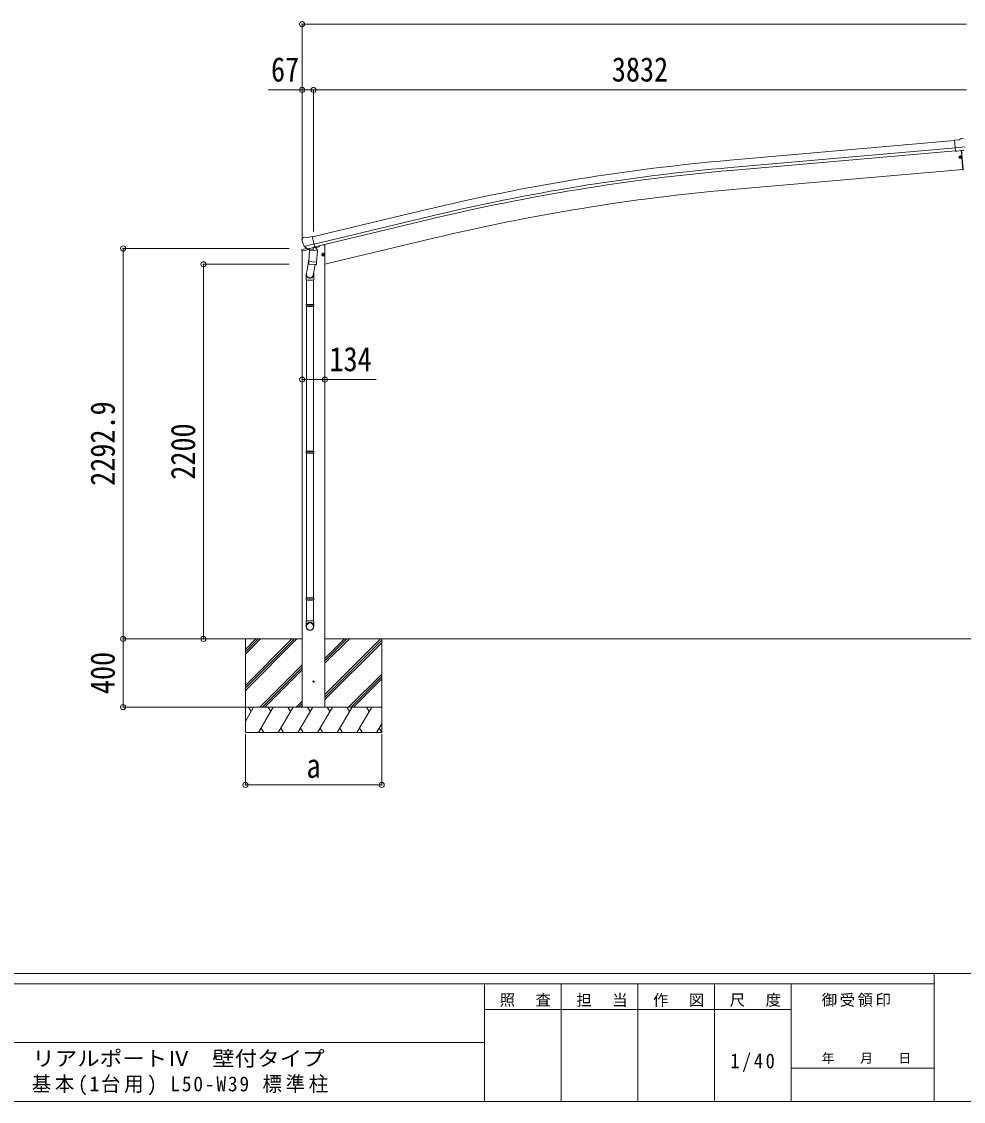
# Model space of a CAD drawing. Units: millimetres at full size. Extents: x -8385 to 8479, y -5853 to 5787.
# Drawn here: x 31 to 5559, y -5853 to 487 of the extents above; entities that cross this region are included whole.
import ezdxf
from ezdxf.enums import TextEntityAlignment as Align

# ---------------------------------------------------------------- set-up
doc = ezdxf.new("R2010")
doc.units = ezdxf.units.MM
doc.header["$LTSCALE"] = 30
doc.header["$PDMODE"] = 32
doc.header["$PDSIZE"] = 30
for name, color, linetype, lineweight in [('0-0_0', 7, 'Continuous', 9), ('0-1_本体', 4, 'Continuous', 9), ('0-2_部品', 7, 'Continuous', 9), ('0-A_寸法', 6, 'Continuous', 9), ('F-0_240', 7, 'Continuous', 9)]:
    doc.layers.add(name, color=color, linetype=linetype, lineweight=lineweight)
doc.styles.add('ＭＳ ゴシック', font='')
doc.styles.get('ＭＳ ゴシック').set_extended_font_data('MS Gothic')

msp = doc.modelspace()

# ---------------------------------------------------------------- linework, layer by layer
at = {"layer": '0-0_0'}
for p, q in [((1295.59, -3137.74), (1677.87, -3137.74)), ((1344.87, -3137.74), (1344.87, -3687.74)), ((1344.87, -3411.1), (1618.24, -3137.74)), ((1344.87, -3425.24), (1632.38, -3137.74)), ((1344.87, -3439.38), (1646.52, -3137.74)), ((1344.87, -3198.97), (1406.1, -3137.74)), ((1344.87, -3213.11), (1420.24, -3137.74)), ((1344.87, -3227.25), (1434.39, -3137.74)), ((1811.87, -3464.6), (2138.74, -3137.74)), ((1811.87, -3280.75), (1954.89, -3137.74)), ((1811.87, -3252.47), (1926.6, -3137.74)), ((1811.87, -3266.61), (1940.74, -3137.74)), ((1811.87, -3137.74), (5890.96, -3137.74)), ((1811.87, -3478.74), (2144.87, -3145.74)), ((1811.87, -3492.88), (2144.87, -3159.88)), ((2144.87, -3137.74), (2144.87, -3687.74)), ((1430.37, -3537.74), (1677.87, -3290.23)), ((1444.51, -3537.74), (1677.87, -3304.37)), ((1458.65, -3537.74), (1677.87, -3318.52)), ((1950.87, -3537.74), (2144.87, -3343.73)), ((1965.01, -3537.74), (2144.87, -3357.87)), ((1979.15, -3537.74), (2144.87, -3372.02)), ((2144.87, -3537.74), (1344.87, -3537.74)), ((1344.87, -3621.57), (1393.28, -3537.74)), ((1378.27, -3563.72), (1363.27, -3537.74)), ((1422.14, -3687.74), (1508.74, -3537.74)), ((1493.74, -3563.72), (1478.74, -3537.74)), ((1537.61, -3687.74), (1624.21, -3537.74)), ((1609.21, -3563.72), (1594.21, -3537.74)), ((1642.5, -3537.74), (1677.87, -3502.36)), ((1653.08, -3687.74), (1739.68, -3537.74)), ((1656.64, -3537.74), (1677.87, -3516.51)), ((1670.78, -3537.74), (1677.87, -3530.65)), ((1724.68, -3563.72), (1709.68, -3537.74)), ((1768.55, -3687.74), (1855.15, -3537.74)), ((1840.15, -3563.72), (1825.15, -3537.74)), ((1884.02, -3687.74), (1970.62, -3537.74)), ((1940.62, -3537.74), (1955.62, -3563.72)), ((1999.49, -3687.74), (2086.09, -3537.74)), ((2071.09, -3563.72), (2056.09, -3537.74)), ((1437.14, -3661.76), (1452.14, -3687.74)), ((1552.61, -3661.76), (1567.61, -3687.74)), ((1668.08, -3661.76), (1683.08, -3687.74)), ((1783.55, -3661.76), (1798.55, -3687.74)), ((1899.02, -3661.76), (1914.02, -3687.74)), ((2014.49, -3661.76), (2029.49, -3687.74)), ((2114.96, -3687.74), (2144.87, -3635.93)), ((2129.96, -3661.76), (2144.96, -3687.74)), ((1344.87, -3687.74), (2144.87, -3687.74))]:
    msp.add_line(p, q, dxfattribs=at)
at = {"layer": '0-1_本体'}
for p, q in [((4188.83, -326.8), (5508.13, -211.38)), ((4192.59, -369.81), (5512.27, -254.35)), ((4194.06, -386.57), (5513.89, -271.1)), ((5557.42, -380.73), (5547.82, -270.96)), ((4203.84, -499.15), (5557.42, -380.73)), ((1737.98, -777.68), (2408.05, -616.82)), ((1748.06, -819.66), (2418.12, -658.8)), ((1751.99, -836.03), (2422.05, -675.16)), ((1811.87, -937.86), (2448.36, -785.05)), ((1677.87, -859.99), (1677.87, -3537.74)), ((1811.87, -824.74), (1799.01, -824.74)), ((1811.87, -824.74), (1811.87, -3537.74))]:
    msp.add_line(p, q, dxfattribs=at)
for centre, radius, start, end in [((5249.76, -12453.48), 12173, 94.99993, 103.49993), ((5249.76, -12453.48), 12129.83, 94.99993, 103.49993), ((5249.76, -12453.48), 12113, 94.99993, 103.49993), ((5249.71, -12453.49), 12000, 95, 103.5)]:
    msp.add_arc(centre, radius, start, end, dxfattribs=at)
at = {"layer": '0-2_部品'}
for p, q in [((5533.81, -206.94), (5507.27, -209.5)), ((5513.49, -274.11), (5507.27, -209.5)), ((5570.48, -248.91), (5511.61, -254.58)), ((5533.81, -206.94), (5545.47, -200.07)), ((5560.36, -198.36), (5546.71, -199.67)), ((5523.44, -273.15), (5513.49, -274.11)), ((5535.24, -309.3), (5545.47, -308.41)), ((5539.65, -307.71), (5539.55, -306.47)), ((5549.71, -301.01), (5539.75, -301.88)), ((5540.81, -313.97), (5539.91, -303.74)), ((5550.93, -314.96), (5540.97, -315.83)), ((5541.5, -308.15), (5542.75, -308.04)), ((5547.87, -268.55), (5546.88, -268.64)), ((5557.02, -269.91), (5549.32, -270.66)), ((5550.53, -298.93), (5549.54, -299.02)), ((5550.71, -300.92), (5549.71, -301.01)), ((5551.93, -314.87), (5550.93, -314.96)), ((5552.1, -316.86), (5551.11, -316.95)), ((1676.25, -792.32), (1676.52, -793.47)), ((1680.47, -783.74), (1676.61, -790.04)), ((1683.56, -781.49), (1696.74, -778.33)), ((1690.3, -832.62), (1747.81, -818.82)), ((1711.3, -781), (1698.04, -778.3)), ((1711.3, -781), (1737.23, -774.78)), ((1675.12, -860.65), (1717.82, -850.4)), ((1675.12, -853.76), (1675.12, -860.65)), ((1703.63, -844.55), (1677.42, -850.84)), ((1707.15, -847.53), (1690.77, -833.04)), ((1709.86, -848.1), (1717.38, -846.3)), ((1710.7, -847.99), (1712.23, -847.63)), ((1712.23, -847.63), (1748.93, -838.82)), ((1714.07, -847.85), (1714.01, -848.6)), ((1714.77, -849.64), (1740.58, -856.07)), ((1721.69, -854.98), (1717.01, -921.82)), ((1767.38, -858.18), (1721.69, -854.98)), ((1723.46, -851.8), (1723.23, -855.09)), ((1742.98, -840.64), (1741.96, -855.25)), ((1748.93, -838.82), (1750.46, -838.45)), ((1752.01, -836.34), (1752.96, -836.41)), ((1752.96, -836.41), (1766.27, -851.73)), ((1756.95, -841), (1775.84, -836.47)), ((1762.7, -925.01), (1767.38, -858.18)), ((1766.27, -851.73), (1765.83, -858.07)), ((1779.67, -828.3), (1779.67, -831.61)), ((1791.25, -883.68), (1810.7, -879.01)), ((1795.81, -875.9), (1793.67, -883.09)), ((1803.1, -874.15), (1795.81, -875.9)), ((1803.31, -891.07), (1798.64, -871.62)), ((1808.27, -879.59), (1803.1, -874.15)), ((1806.14, -886.79), (1808.27, -879.59)), ((1718.75, -897.05), (1702.83, -994.31)), ((1716.15, -934.29), (1717.03, -921.82)), ((1716.55, -935.64), (1716.55, -935.64)), ((1762.7, -925.01), (1717.01, -921.82)), ((1718, -936.42), (1759.7, -939.34)), ((1754.27, -938.96), (1743.54, -1003.64)), ((1762.69, -925.01), (1761.8, -937.71)), ((1700.68, -1031.47), (1700.68, -997.12)), ((1746.68, -996.82), (1746.68, -1031.47)), ((1746.68, -1031.47), (1700.68, -1031.47)), ((1702.68, -1031.47), (1702.68, -1174.39)), ((1744.68, -1031.47), (1744.68, -1174.39)), ((1700.68, -1176.39), (1701.68, -1174.39)), ((1746.68, -1176.39), (1700.68, -1176.39)), ((1746.68, -1184.39), (1700.68, -1184.39)), ((1745.68, -1174.39), (1701.68, -1174.39)), ((1745.68, -1186.39), (1701.68, -1186.39)), ((1702.68, -1186.39), (1702.68, -2035.76)), ((1744.68, -1186.39), (1744.68, -2035.76)), ((1746.68, -1176.39), (1745.68, -1174.39)), ((1746.68, -1184.39), (1745.68, -1186.39)), ((1746.68, -1176.39), (1746.68, -1184.39)), ((1700.68, -2037.76), (1701.68, -2035.76)), ((1746.68, -2037.76), (1700.68, -2037.76)), ((1746.68, -2045.76), (1700.68, -2045.76)), ((1745.68, -2035.76), (1701.68, -2035.76)), ((1745.68, -2047.76), (1701.68, -2047.76)), ((1702.68, -2047.76), (1702.68, -2897.14)), ((1744.68, -2047.76), (1744.68, -2897.14)), ((1746.68, -2037.76), (1745.68, -2035.76)), ((1746.68, -2045.76), (1745.68, -2047.76)), ((1746.68, -2037.76), (1746.68, -2045.76)), ((1700.68, -2899.14), (1701.68, -2897.14)), ((1746.68, -2899.14), (1700.68, -2899.14)), ((1746.68, -2907.14), (1700.68, -2907.14)), ((1745.68, -2897.14), (1701.68, -2897.14)), ((1745.68, -2909.14), (1701.68, -2909.14)), ((1702.68, -2909.14), (1702.68, -3030.68)), ((1744.68, -2909.14), (1744.68, -3030.68)), ((1746.68, -2899.14), (1745.68, -2897.14)), ((1746.68, -2907.14), (1745.68, -2909.14)), ((1746.68, -2899.14), (1746.68, -2907.14)), ((1700.68, -3064.83), (1700.68, -3030.68)), ((1746.68, -3030.68), (1700.68, -3030.68)), ((1746.68, -3064.83), (1746.68, -3030.68))]:
    msp.add_line(p, q, dxfattribs=at)
for points in [[(5523.44, -273.15), (5523.72, -273.21), (5549.07, -270.77), (5549.32, -270.66)], [(5539.11, -308.36), (5537.87, -308.47), (5537.97, -309.67), (5539.21, -309.56)], [(5539.55, -306.47), (5540.75, -306.36), (5540.85, -307.61)], [(5541.06, -310), (5541.17, -311.24), (5539.97, -311.35), (5539.86, -310.11)], [(5542.75, -308.04), (5542.85, -309.24), (5541.61, -309.35)], [(5546.88, -268.64), (5549.71, -301.01), (5550.93, -314.96), (5556.95, -383.7)], [(5547.87, -268.55), (5557.94, -383.61), (5556.95, -383.7)], [(1742.66, -840.23), (1752.39, -837.89), (1737.23, -774.78)], [(1690.03, -832.05), (1690.62, -832.89), (1690.77, -833.04)], [(1742.66, -840.23), (1742.43, -840.38), (1717.66, -846.32), (1717.38, -846.3)], [(1793.67, -883.09), (1798.84, -888.54), (1806.14, -886.79)], [(1700.68, -1176.39), (1700.68, -1184.39), (1701.68, -1186.39)], [(1700.68, -2037.76), (1700.68, -2045.76), (1701.68, -2047.76)], [(1700.68, -2899.14), (1700.68, -2907.14), (1701.68, -2909.14)]]:
    msp.add_lwpolyline(points, dxfattribs=at)
for centre, radius in [((5540.36, -308.86), 4.74), ((5540.36, -308.86), 2.25), ((5543.01, -311.08), 0.25), ((1800.97, -881.34), 8.5), ((1800.97, -881.34), 7.7), ((1800.97, -881.34), 6.5)]:
    msp.add_circle(centre, radius, dxfattribs=at)
at = {"layer": '0-2_部品', "color": 4}
msp.add_circle((1744.87, -3387.74), 4.5, dxfattribs=at)
at = {"layer": '0-2_部品'}
for centre, radius, start, end in [((5547, -202.66), 3, 95.5, 120.5), ((5540.36, -308.86), 7, 95, 275), ((5539.06, -307.76), 0.6, 275, 5), ((5539.27, -310.16), 0.6, 5, 95), ((5541.45, -307.55), 0.6, 185, 275), ((5541.66, -309.95), 0.6, 95, 185), ((1873.33, -746.22), 202.4, 193.5, 205.09125), ((1684.73, -786.35), 5, 103.5, 148.5), ((1697.44, -781.24), 3, 78.5, 103.5), ((1678.12, -853.76), 3, 103.5, 180), ((1710.58, -847.51), 0.5, 248.23754, 283.5), ((1713.57, -847.82), 0.5, 356, 103.5), ((1715.01, -848.67), 1, 176, 256), ((1740.94, -855.1), 1.03, 250.03897, 351.96569), ((1743.58, -840.72), 0.604, 100.59842, 172.20595), ((1750.34, -837.96), 0.5, 283.5, 318.76246), ((1774.67, -831.61), 5, 283.5, 0), ((1718.1, -934.46), 1.95, 175.04017, 217.47766), ((1718.14, -934.43), 2, 217.40962, 266), ((1759.83, -937.34), 2, 266, 349.46843), ((1730.68, -997.12), 30, 177.45142, 180)]:
    msp.add_arc(centre, radius, start, end, dxfattribs=at)
for centre, major_axis, ratio, start_param, end_param in [((5556.73, -266.92), (1.64, -2.52), 0.997631, 5.8041905, 5.8929484), ((5556.66, -266.81), (-3.51, 2.14), 0.650902, 2.1145521, 2.1873627), ((5556.78, -267.01), (1.64, -2.52), 0.997631, 5.965759, 6.7621801), ((1679.17, -791.6), (-1.57, -2.57), 0.99628, 4.712389, 5.4996506), ((1709.14, -845.28), (-0.73, -2.92), 0.997631, 5.8041905, 6.6006116), ((1709.2, -845.05), (2.63, 3.16), 0.650902, 4.0958226, 4.1686332), ((1709.16, -845.18), (-0.73, -2.92), 0.997631, 0.3902369, 0.4789948), ((1723.68, -996.82), (23, 0), 0.996195, 2.5560258, 6.5663028), ((1723.68, -996.82), (21, 0), 0.996195, 2.9349147, 5.9512394), ((1723.68, -3063.08), (-23, 0), 0.996195, 3.1415927, 6.2831853), ((1723.68, -3064.83), (-23, 0), 0.996195, 3.1415927, 6.2831853), ((1723.68, -3064.83), (0, -23.43), 0.981806, 4.712389, 7.8539816)]:
    msp.add_ellipse(centre, major_axis=major_axis, ratio=ratio, start_param=start_param, end_param=end_param, dxfattribs=at)
msp.add_ellipse((1723.68, -3064.83), major_axis=(21, 0), ratio=0.996195, dxfattribs=at)
at = {"layer": '0-A_寸法'}
for p, q in [((1677.67, 471.83), (1677.67, -780.13)), ((5576.69, 471.83), (1677.67, 471.83)), ((1677.67, 85.93), (1477.67, 85.93)), ((1677.67, 85.93), (1677.67, -115.35)), ((1744.67, 85.93), (1677.67, 85.93)), ((1744.67, 85.93), (1744.67, -745.25)), ((5576.69, 85.93), (1744.67, 85.93)), ((627.03, -3137.74), (627.03, -844.85)), ((627.03, -844.85), (1601.52, -844.85)), ((1098.66, -937.76), (1601.52, -937.76)), ((1098.66, -3137.74), (1098.66, -937.76)), ((1677.87, -1614.86), (1811.87, -1614.86)), ((1811.87, -1614.86), (2111.87, -1614.86)), ((627.03, -3137.74), (1344.87, -3137.74)), ((627.03, -3137.74), (1344.87, -3137.74)), ((627.03, -3137.74), (627.03, -3537.74)), ((1098.66, -3137.74), (1601.52, -3137.74)), ((627.03, -3537.74), (1344.87, -3537.74)), ((1344.87, -3994.39), (1344.87, -3695.74)), ((2144.87, -3994.39), (2144.87, -3695.74)), ((1344.87, -3994.39), (2144.87, -3994.39))]:
    msp.add_line(p, q, dxfattribs=at)
for p in [(1677.67, 471.83), (1677.67, 85.93), (1744.67, 85.93), (627.03, -844.85), (1098.66, -937.76), (1677.87, -1614.86), (1811.87, -1614.86), (627.03, -3137.74), (1098.66, -3137.74), (627.03, -3537.74), (1344.87, -3994.39), (2144.87, -3994.39)]:
    msp.add_point(p, dxfattribs=at)
at = {"layer": 'F-0_240', "color": 5}
for p, q in [((-8385.45, -5102.66), (8054.55, -5102.66)), ((5387.79, -5102.66), (5387.79, -5852.66)), ((-8385.45, -5162.66), (5387.79, -5162.66)), ((2747.79, -5162.66), (2747.79, -5852.66)), ((3197.79, -5162.66), (3197.79, -5852.66)), ((3647.79, -5162.66), (3647.79, -5852.66)), ((4097.79, -5162.66), (4097.79, -5852.66)), ((4547.79, -5162.66), (4547.79, -5852.66)), ((2747.79, -5312.66), (4547.79, -5312.66)), ((-3402.21, -5507.66), (2747.79, -5507.66)), ((4547.79, -5657.66), (5387.79, -5657.66)), ((-8385.45, -5852.66), (8054.55, -5852.66))]:
    msp.add_line(p, q, dxfattribs=at)

# ---------------------------------------------------------------- texts
at = {"layer": '0-A_寸法', "color": 7, "style": 'ＭＳ ゴシック', "width": 0.85}
for s, p in [('67', (1495.17, 91.93)), ('3832', (3495.68, 91.93)), ('134', (1838.12, -1608.86)), ('a', (1703.62, -3995.89))]:
    msp.add_text(s, height=143, dxfattribs=at).set_placement(p, align=Align.BOTTOM_LEFT)
for s, p in [('2292.9', (621.03, -2238.79)), ('2200', (1092.66, -2202.75)), ('400', (621.03, -3461.49))]:
    msp.add_text(s, height=143, rotation=90, dxfattribs=at).set_placement(p, align=Align.BOTTOM_LEFT)
at = {"layer": 'F-0_240', "style": 'ＭＳ ゴシック', "width": 1.1}
msp.add_text('リアルポートⅣ\u3000壁付タイプ', height=87.98, dxfattribs=at).set_placement((93.72, -5671.05), align=Align.BOTTOM_LEFT)
at = {"layer": 'F-0_240', "style": 'ＭＳ ゴシック'}
msp.add_text('年\u3000\u3000月\u3000\u3000日', height=54.99, dxfattribs=at).set_placement((4727.79, -5642.66), align=Align.BOTTOM_LEFT)
at = {"layer": 'F-0_240', "attachment_point": 7, "style": 'ＭＳ ゴシック'}
for s, insert, char_height in [('\\T1.17;照\u3000査', (2837.79, -5297.66), 65.98), ('\\T1.17;担\u3000当', (3287.79, -5297.66), 65.98), ('\\T1.17;作\u3000図', (3737.79, -5297.66), 65.98), ('\\T1.17;尺\u3000度', (4187.79, -5297.66), 65.98), ('\\T1.17;御受領印', (4727.79, -5297.66), 65.98), ('\\T1.28;\\W0.9;1/40', (4191.54, -5680.16), 87.98), ('\\T1.19;\\W0.95;基本(1台用)\\~L50-W39\\~標準柱', (90.66, -5817.05), 87.98)]:
    msp.add_mtext(s, dxfattribs=dict(at, insert=insert, char_height=char_height))

doc.saveas('drawing.dxf')
